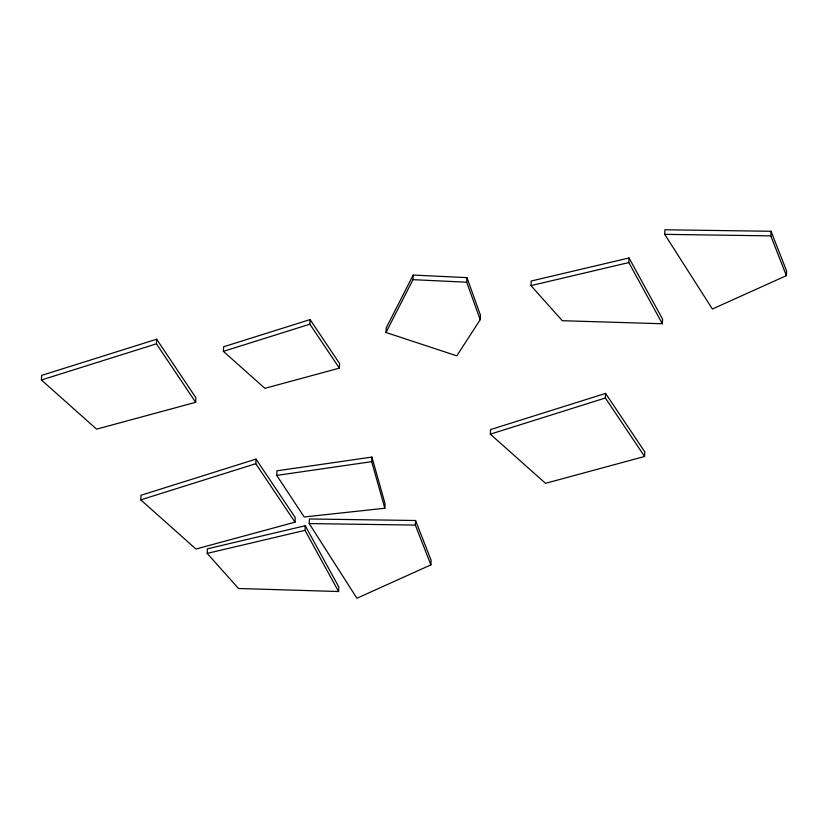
<?xml version="1.0" encoding="UTF-8"?>
<svg xmlns="http://www.w3.org/2000/svg" width="828" height="828" viewBox="0 0 828 828"><rect width="100%" height="100%" fill="white"/><g stroke="black" fill="none" stroke-linecap="round" stroke-linejoin="round"><path stroke-width="1.24" d="M41.4 379.99L41.628 375.394L156.658 339.232L195.874 397.709L195.646 402.304L96.586 429.152L41.4 379.99L156.43 343.827L156.658 339.232M140.77 499.864L140.988 495.268L256.028 459.105L295.244 517.583L295.016 522.168L195.957 549.026L140.77 499.864L255.8 463.701L256.028 459.105M207.176 553.394L207.404 548.809L305.253 525.749L338.797 586.938L338.569 591.523L238.526 588.501L207.176 553.394L305.025 530.344L305.253 525.749M223.394 351.362L223.612 346.777L310.096 319.587L339.584 363.554L339.356 368.139L264.888 388.332L223.394 351.362L309.879 324.183L310.096 319.587M276.728 475.407L276.945 470.811L371.917 457.077L385.041 503.652L384.823 508.247L304.207 516.972L276.728 475.407L371.689 461.662L371.917 457.077M309.206 523.565L309.434 518.97L415.552 520.501L431.119 560.277L430.891 564.872L356.909 598.24L309.206 523.565L415.335 525.087L430.891 564.872M385.983 332.494L386.2 327.909L413.193 275.072L466.94 277.628L480.426 315.095L480.199 319.691L456.808 355.833L385.983 332.494L412.965 279.667L413.193 275.072M415.335 525.087L415.552 520.501M480.199 319.691L466.713 282.213L466.94 277.628M490.321 434.162L490.549 429.566L605.578 393.404L644.795 451.881L644.577 456.476L545.517 483.324L490.321 434.162L605.361 397.999L605.578 393.404M530.955 285.619L531.183 281.023L629.032 257.974L662.576 319.153L662.348 323.748L562.305 320.715L530.955 285.619L628.814 262.559L629.032 257.974M664.698 234.345L664.915 229.76L771.044 231.281L786.6 271.056L786.372 275.652L712.39 309.03L664.698 234.345L770.816 235.876L786.372 275.652M770.816 235.876L771.044 231.281M412.965 279.667L466.713 282.213M605.361 397.999L644.577 456.476M309.879 324.183L339.356 368.139M255.8 463.701L295.016 522.168M156.43 343.827L195.646 402.304M628.814 262.559L662.348 323.748M305.025 530.344L338.569 591.523M371.689 461.662L384.823 508.247"/></g></svg>
